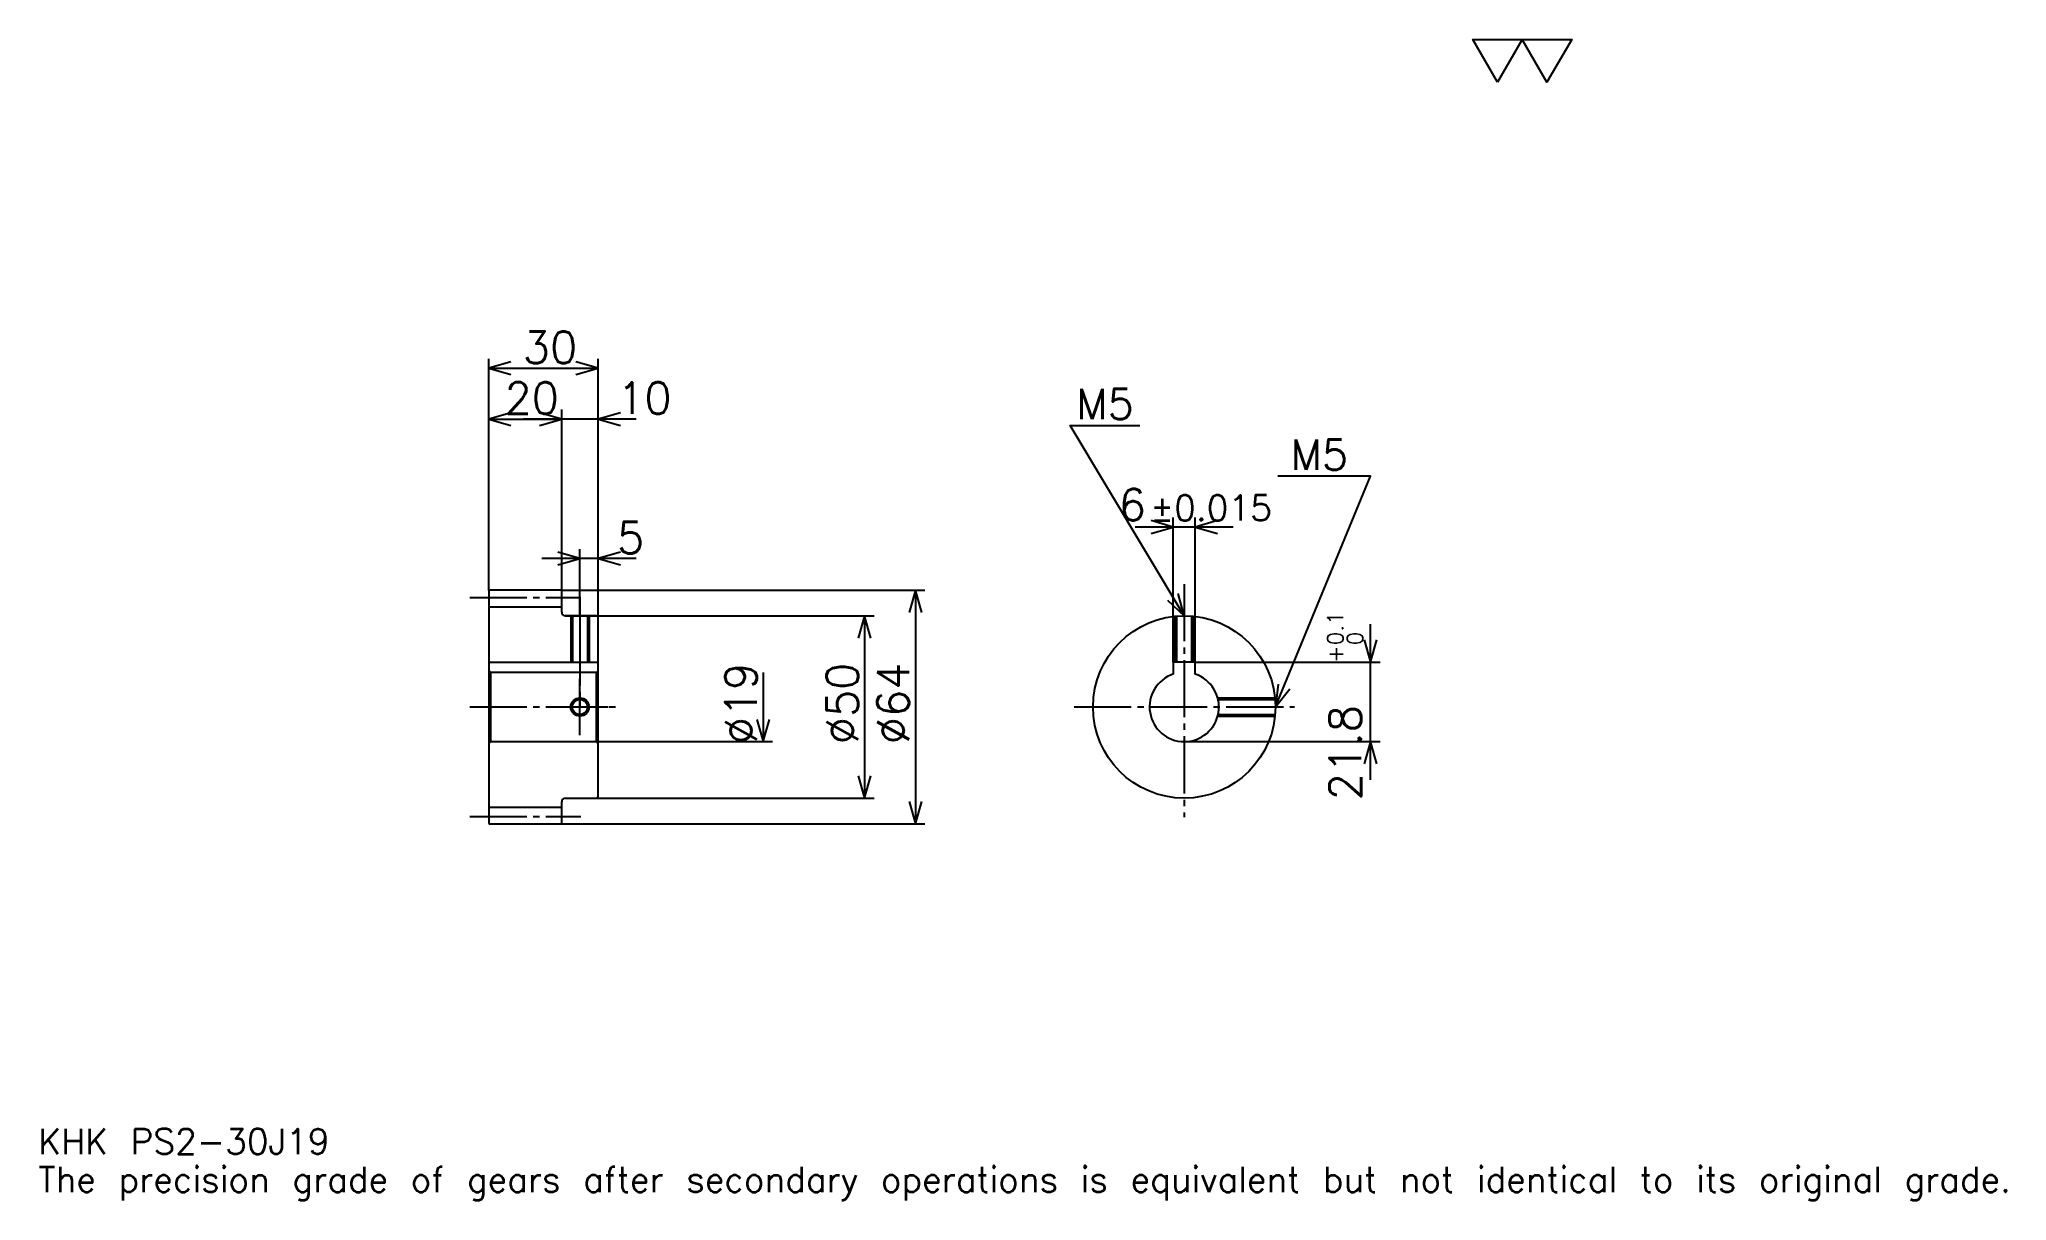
# Model space of a CAD drawing. Extents: x 18 to 557, y 6 to 325.
import ezdxf

# ---------------------------------------------------------------- set-up
doc = ezdxf.new("R2010")
doc.units = 0
doc.linetypes.add('DASHDOT', pattern=[20.869564, 15.652174, -1.73913, 1.73913, -1.73913])
doc.layers.get('0').update_dxf_attribs({"linetype": 'CONTINUOUS'})
doc.layers.add('DASHDOT', color=6, linetype='DASHDOT')
doc.styles.add('KANJI', font='TXT', dxfattribs={"bigfont": 'BIGFONT'})

msp = doc.modelspace()

# ---------------------------------------------------------------- linework, layer by layer
at = {"color": 5}
for p, q in [((140.869568, 173.739136), (140.869568, 237.217407)), ((140.869568, 234.608704), (170.869568, 234.608704)), ((170.869568, 173.739136), (170.869568, 237.217407)), ((160.869568, 173.739136), (160.869568, 223.304352)), ((140.869568, 220.695648), (160.869568, 220.695648)), ((181.304352, 220.695648), (150.434784, 220.695648)), ((344.956543, 191.08696), (318.086975, 191.08696)), ((328.521729, 154.039139), (328.521729, 193.695648)), ((334.521729, 154.039139), (334.521729, 193.695648)), ((165.869568, 173.739136), (165.869568, 185.043488)), ((181.304352, 182.434784), (155.434784, 182.434784)), ((140.869568, 173.63913), (140.869568, 173.739136)), ((160.769562, 173.739136), (170.869568, 173.739136)), ((160.869568, 173.63913), (160.869568, 173.739136)), ((165.869568, 166.739136), (165.869568, 173.739136)), ((165.869568, 166.739136), (165.869568, 173.739136)), ((170.869568, 173.739136), (260.434784, 173.739136)), ((170.869568, 166.239136), (170.869568, 173.739136)), ((257.82608, 173.739136), (257.82608, 109.739136)), ((161.869568, 166.739136), (170.869568, 166.739136)), ((170.869568, 166.739136), (246.521744, 166.739136)), ((243.913055, 166.739136), (243.913055, 116.739136)), ((382.608704, 121.804352), (382.608704, 164.473923)), ((216.08696, 151.239136), (216.08696, 132.239136)), ((334.521729, 154.039139), (385.217407, 154.039139)), ((170.869568, 132.239136), (218.695648, 132.239136)), ((331.521729, 132.239136), (385.217407, 132.239136)), ((161.869568, 116.739136), (170.869568, 116.739136)), ((170.869568, 116.739136), (246.521744, 116.739136)), ((160.769562, 109.739136), (170.869568, 109.739136)), ((170.869568, 109.739136), (260.434784, 109.739136))]:
    msp.add_line(p, q, dxfattribs=at)
at = {"color": 4}
for p, q in [((140.869568, 169.239136), (160.869568, 169.239136)), ((140.869568, 154.039139), (170.869568, 154.039139)), ((141.369568, 151.239136), (141.369568, 132.239136)), ((170.369568, 151.239136), (170.869568, 151.739136)), ((170.369568, 132.239136), (170.869568, 131.739136)), ((140.869568, 114.239136), (160.869568, 114.239136))]:
    msp.add_line(p, q, dxfattribs=at)
at = {"color": 7}
msp.add_lwpolyline([(417.391296, 313.043488), (410.608673, 324.800018), (437.739136, 324.800018), (430.956512, 313.043488), (424.17392, 324.800018), (417.391296, 313.043488)], dxfattribs=at)
at = {"color": 5}
for points in [[(146.956528, 236.347839), (140.869568, 234.608704), (146.956528, 232.869568)], [(164.782608, 232.869568), (170.869568, 234.608704), (164.782608, 236.347839)], [(146.956528, 222.434784), (140.869568, 220.695648), (146.956528, 218.956528)], [(154.782608, 218.956528), (160.869568, 220.695648), (154.782608, 222.434784)], [(154.782608, 218.956528), (160.869568, 220.695648), (154.782608, 222.434784)], [(176.956528, 222.434784), (170.869568, 220.695648), (176.956528, 218.956528)], [(331.521729, 166.739136), (300.217407, 218.913055), (319.347839, 218.913055)], [(356.521729, 141.739136), (382.608704, 205), (357.217407, 205)], [(322.434784, 189.347824), (328.521729, 191.08696), (322.434784, 192.826096)], [(340.608704, 192.826096), (334.521729, 191.08696), (340.608704, 189.347824)], [(159.782608, 180.695648), (165.869568, 182.434784), (159.782608, 184.17392)], [(176.956528, 184.17392), (170.869568, 182.434784), (176.956528, 180.695648)], [(259.565216, 167.652176), (257.82608, 173.739136), (256.086975, 167.652176)], [(326.898743, 171.063889), (331.521729, 166.739136), (329.881317, 172.853439)], [(245.652176, 160.652176), (243.913055, 166.739136), (242.17392, 160.652176)], [(380.869568, 160.126099), (382.608704, 154.039139), (384.347839, 160.126099)], [(357.234497, 148.029419), (356.521729, 141.739136), (360.450073, 146.7034)], [(214.347839, 138.326096), (216.08696, 132.239136), (217.82608, 138.326096)], [(384.347839, 126.152176), (382.608704, 132.239136), (380.869568, 126.152176)], [(242.17392, 122.826096), (243.913055, 116.739136), (245.652176, 122.826096)], [(256.086975, 115.826096), (257.82608, 109.739136), (259.565216, 115.826096)]]:
    msp.add_lwpolyline(points, dxfattribs=at)
at = {"color": 4}
for points in [[(160.869568, 167.739136), (160.869568, 173.63913), (160.769562, 173.739136), (140.969574, 173.739136), (140.869568, 173.63913), (140.869568, 131.739136)], [(161.869568, 116.739136), (170.369568, 116.739136), (170.869568, 117.239136), (170.869568, 166.239136), (170.369568, 166.739136), (161.869568, 166.739136)], [(163.369568, 166.739136), (163.369568, 154.039139)], [(163.804565, 166.739136), (163.804565, 154.039139)], [(167.93457, 166.739136), (167.93457, 154.039139)], [(168.369568, 166.739136), (168.369568, 154.039139)], [(329.021729, 154.039139), (329.021729, 166.613815)], [(329.456726, 154.039139), (329.456726, 166.653702)], [(333.586731, 154.039139), (333.586731, 166.653702)], [(334.021729, 154.039139), (334.021729, 166.613815)], [(140.869568, 131.739136), (141.369568, 132.239136), (170.369568, 132.239136), (170.369568, 151.239136), (141.369568, 151.239136), (140.869568, 151.739136)], [(334.521729, 150.753021), (334.521729, 154.039139), (328.521729, 154.039139), (328.521729, 150.753021)], [(340.68689, 144.239136), (356.396423, 144.239136)], [(340.794617, 143.804138), (356.43631, 143.804138)], [(340.68689, 139.239136), (356.396423, 139.239136)], [(340.794617, 139.674133), (356.43631, 139.674133)], [(140.869568, 131.739136), (140.869568, 109.839134), (140.969574, 109.739136), (160.769562, 109.739136), (160.869568, 109.839134), (160.869568, 115.739136)]]:
    msp.add_lwpolyline(points, dxfattribs=at)
for centre, radius in [((331.521729, 141.739136), 25), ((165.869568, 141.739136), 2.065)]:
    msp.add_circle(centre, radius, dxfattribs=at)
at = {"color": 7}
msp.add_circle((165.869568, 141.739136), 2.5, dxfattribs=at)
at = {"color": 4}
for centre, radius, start, end in [((161.869568, 167.739136), 1, 180, 270), ((331.521729, 141.739136), 9.5, 108.40848033, 71.59151967), ((161.869568, 115.739136), 1, 90, 180)]:
    msp.add_arc(centre, radius, start, end, dxfattribs=at)
at = {"layer": 'DASHDOT', "color": 7}
for p, q in [((331.521729, 175.434784), (331.521729, 111.521744)), ((135.652176, 171.739136), (166.08696, 171.739136)), ((165.869568, 166.739136), (165.869568, 141.739136)), ((135.652176, 141.739136), (176.08696, 141.739136)), ((301.304352, 141.739136), (361.739136, 141.739136)), ((135.652176, 111.739136), (166.08696, 111.739136))]:
    msp.add_line(p, q, dxfattribs=at)
for points in [[(165.869568, 171.956528), (165.869568, 148.821747)], [(165.869568, 134.021744), (165.869568, 149.456528)], [(158.152176, 141.739136), (173.58696, 141.739136)]]:
    msp.add_lwpolyline(points, dxfattribs=at)

# ---------------------------------------------------------------- texts
at = {"color": 7, "style": 'KANJI'}
for s, height, p in [('30', 8.695652, (150.217392, 236)), ('20', 8.695652, (145.217392, 222.08696)), ('10', 8.695652, (176.08696, 222.08696)), ('M5', 8.347826, (301.956543, 220.652176)), ('M5', 8.347826, (360.695679, 206.739136)), ('6', 8.695652, (313.572205, 192.826096)), ('%%p0.015', 6.956522, (322.17981, 192.826096)), ('5', 8.695652, (176.08696, 183.826096)), ('KHK PS2-30J19', 6.956522, (17.391304, 19.130434)), ('The precision grade of gears after secondary operations is equivalent but not identical to its original grade.', 6.956522, (17.391304, 8.695652))]:
    msp.add_text(s, height=height, dxfattribs=at).set_placement(p)
for s, height, p in [('0.1', 4.347826, (375.130432, 158.672501)), ('0', 4.347826, (380.521729, 158.672501)), ('+', 4.347826, (375.130432, 153.802948)), ('%%c19', 8.695652, (214.347839, 131.521744)), ('%%c50', 8.695652, (242.17392, 131.521744)), ('%%c64', 8.695652, (256.086975, 131.521744)), ('21.8', 8.695652, (380, 116.164719))]:
    msp.add_text(s, height=height, rotation=90, dxfattribs=at).set_placement(p)

doc.saveas('drawing.dxf')
